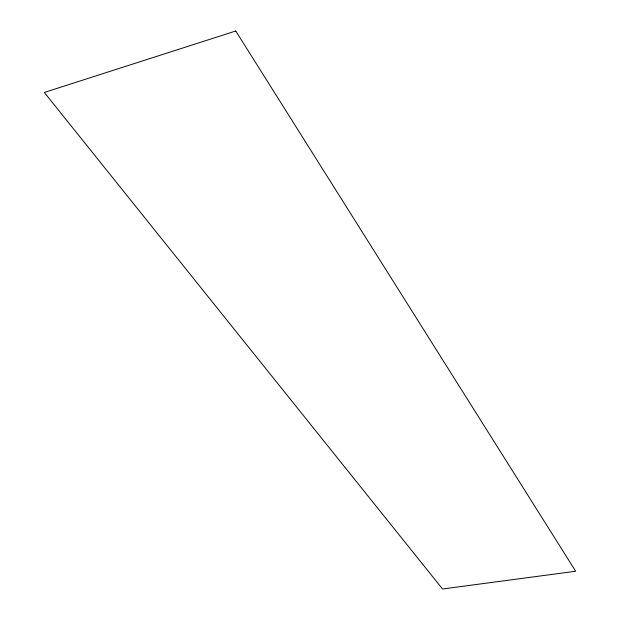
<?xml version="1.0" encoding="UTF-8"?>
<svg xmlns="http://www.w3.org/2000/svg" width="620" height="620" viewBox="0 0 620 620"><rect width="100%" height="100%" fill="white"/><g stroke="black" fill="none" stroke-linecap="round" stroke-linejoin="round"><path stroke-width="0.93" d="M235.74 31L44.315 92.457L442.548 589L575.686 571.253L235.74 31"/></g></svg>
